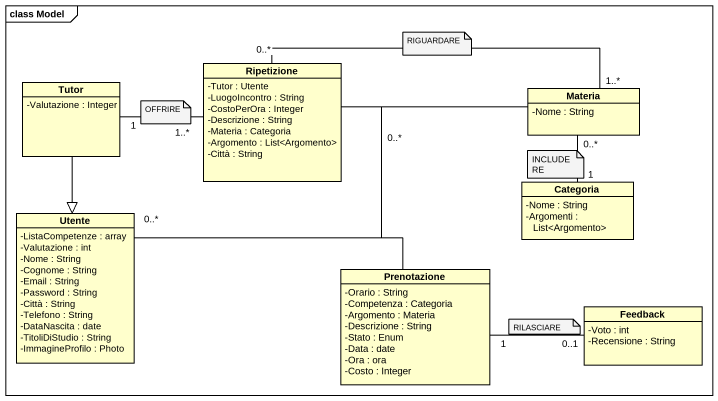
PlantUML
@startuml
mainframe class Model
hide circle
hide empty members
skinparam classAttributeIconSize 0
class Tutor {
  -Valutazione : Integer
}
class Ripetizione {
  -Tutor : Utente
  -LuogoIncontro : String
  -CostoPerOra : Integer
  -Descrizione : String
  -Materia : Categoria
  -Argomento : List<Argomento>
  -Città : String
}
class Materia {
  -Nome : String
}
class Categoria {
  -Nome : String
  -Argomenti : List<Argomento>
}
class Utente {
  -ListaCompetenze : array
  -Valutazione : int
  -Nome : String
  -Cognome : String
  -Email : String
  -Password : String
  -Città : String
  -Telefono : String
  -DataNascita : date
  -TitoliDiStudio : String
  -ImmagineProfilo : Photo
}
class Prenotazione {
  -Orario : String
  -Competenza : Categoria
  -Argomento : Materia
  -Descrizione : String
  -Stato : Enum
  -Data : date
  -Ora : ora
  -Costo : Integer
}
class Feedback {
  -Voto : int
  -Recensione : String
}
Tutor "1" -right- "1..*" Ripetizione
Tutor --|> Utente
Ripetizione "0..*" -right- "1..*" Materia
Ripetizione -right- Materia
Materia "0..*" -- "1" Categoria
Utente -up- "0..*" Ripetizione
Prenotazione "0..*" -up- Ripetizione
Prenotazione "1" -right- "0..1" Feedback
note as N1
  RIGUARDARE
end note
note as N2
  OFFRIRE
end note
note as N3
  INCLUDERE
end note
note as N4
  RILASCIARE
end note
@enduml
